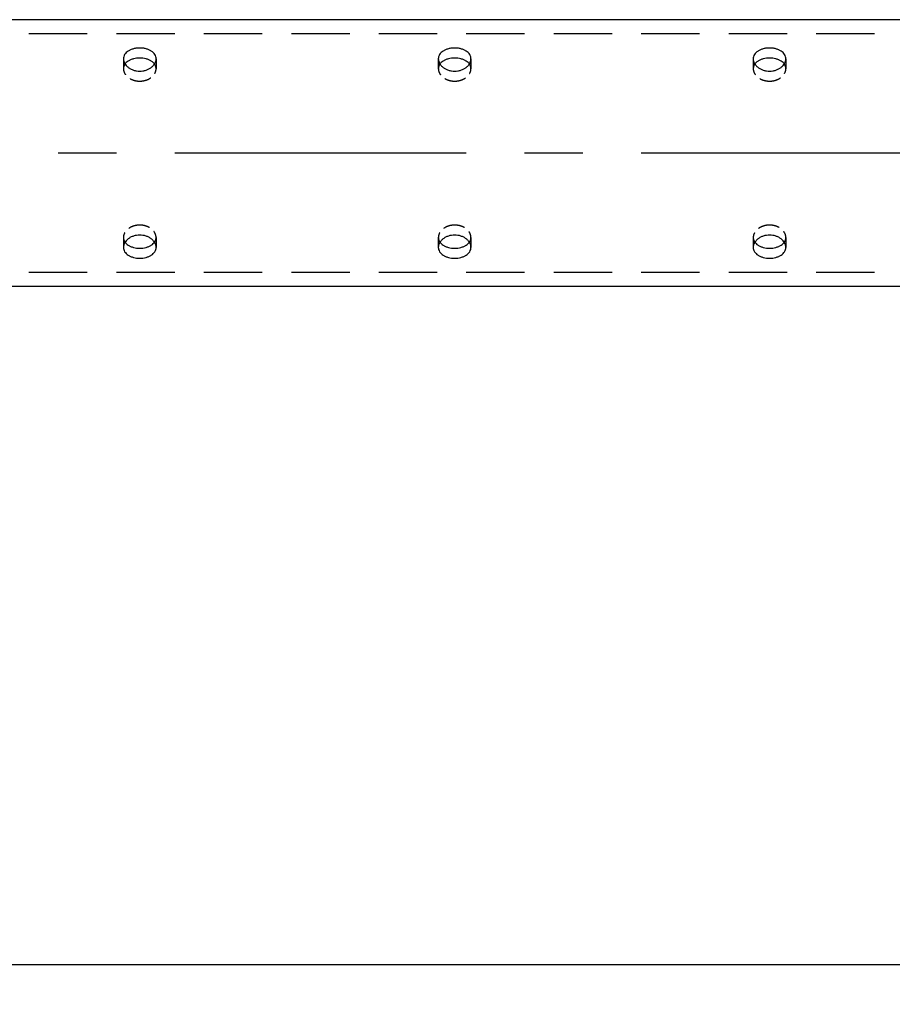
# Model space of a CAD drawing. Header units: millimetres. Extents: x -46397 to 283259, y -8690 to 23983.
# Drawn here: x 167716.4 to 168090.4, y -514.4 to -89.3 of the extents above; entities that cross this region are included whole.
import ezdxf

# ---------------------------------------------------------------- set-up
doc = ezdxf.new("R2010")
doc.units = ezdxf.units.MM
doc.linetypes.add('CENTER', pattern=[2, 1.25, -0.25, 0.25, -0.25])
doc.linetypes.add('HIDDENX2', pattern=[0.75, 0.5, -0.25])
doc.layers.get('Defpoints').update_dxf_attribs({"lineweight": 0})
doc.layers.add('DUONGTAM', color=1, linetype='CENTER', lineweight=0)
doc.layers.add('PHANTOM 2', color=8, linetype='Continuous', lineweight=0)
doc.layers.add('flashshoot', color=7, linetype='Continuous')
doc.styles.add('GHI CHÚ 1', font='isocp_IV25.ttf', dxfattribs={"width": 0.8})
doc.dimstyles.new('1-30SCALE', dxfattribs={"dimtxt": 75, "dimasz": 75, "dimexe": 37.5, "dimexo": 30, "dimgap": 30, "dimtad": 1, "dimtoh": 1, "dimdec": 0, "dimdsep": 46, "dimtxsty": 'GHI CHÚ 1', "dimcen": 0.09, "dimclrd": 256, "dimclre": 256, "dimclrt": 2, "dimadec": 0, "dimazin": 0, "dimtfac": 1, "dimtdec": 0, "dimtofl": 0, "dimtmove": 0, "dimatfit": 3, "dimfxl": 1, "dimlwd": 0, "dimlwe": 0, "dimarcsym": 0})

# ---------------------------------------------------------------- blocks, each defined once
blk = doc.blocks.new('A$C709efb1f')
at = {"color": 150, "linetype": 'Continuous', "lineweight": 0, "ltscale": 10}
for p, q in [((195.98, 1125), (195.98, -3000)), ((310.28, 1125), (310.28, -3000))]:
    blk.add_line(p, q, dxfattribs=at)
at = {"color": 1, "linetype": 'HIDDENX2', "lineweight": 0, "ltscale": 50}
for p, q in [((202, 1125), (202, -3000)), ((304.26, 1125), (304.26, -3000))]:
    blk.add_line(p, q, dxfattribs=at)
at = {"color": 1, "linetype": 'HIDDENX2', "lineweight": 0, "ltscale": 10}
for p, q in [((212.72, 262), (216.98, 262)), ((289.29, 262), (293.54, 262)), ((212.72, 248), (216.98, 248)), ((289.29, 248), (293.54, 248)), ((212.72, 127), (216.98, 127)), ((289.29, 127), (293.54, 127)), ((212.72, 113), (216.98, 113)), ((289.29, 113), (293.54, 113)), ((212.72, -8), (216.98, -8)), ((289.29, -8), (293.54, -8)), ((212.72, -22), (216.98, -22)), ((289.29, -22), (293.54, -22))]:
    blk.add_line(p, q, dxfattribs=at)
at = {"color": 150, "linetype": 'Continuous', "lineweight": 0, "ltscale": 10}
for points, knots in [([(217.97, 255), (217.97, 254.56), (217.94, 254.11), (217.8, 253.2), (217.69, 252.75), (217.41, 251.89), (217.24, 251.48), (216.84, 250.71), (216.61, 250.36), (216.13, 249.74), (215.87, 249.45), (215.29, 248.93), (214.98, 248.71), (214.34, 248.35), (214.01, 248.22), (213.36, 248.04), (213.03, 248), (212.41, 248), (212.09, 248.04), (211.47, 248.22), (211.16, 248.35), (210.58, 248.71), (210.3, 248.93), (209.8, 249.45), (209.57, 249.74), (209.17, 250.36), (208.99, 250.71), (208.66, 251.48), (208.52, 251.89), (208.3, 252.75), (208.21, 253.2), (208.1, 254.11), (208.07, 254.56), (208.07, 255.44), (208.1, 255.89), (208.21, 256.8), (208.3, 257.25), (208.52, 258.11), (208.66, 258.52), (208.99, 259.29), (209.17, 259.64), (209.57, 260.26), (209.8, 260.55), (210.3, 261.07), (210.58, 261.29), (211.16, 261.65), (211.47, 261.78), (212.09, 261.96), (212.41, 262), (213.03, 262), (213.36, 261.96), (214.01, 261.78), (214.34, 261.65), (214.98, 261.29), (215.29, 261.07), (215.87, 260.55), (216.13, 260.26), (216.61, 259.64), (216.84, 259.29), (217.24, 258.52), (217.41, 258.11), (217.69, 257.25), (217.8, 256.8), (217.94, 255.89), (217.97, 255.44), (217.97, 255)], [0, 0, 0, 0, 1.319832, 1.319832, 2.639664, 2.639664, 3.959497, 3.959497, 5.279329, 5.279329, 6.599151, 6.599151, 7.918973, 7.918973, 9.238795, 9.238795, 10.558617, 10.558617, 11.878439, 11.878439, 13.198261, 13.198261, 14.518084, 14.518084, 15.837906, 15.837906, 17.157738, 17.157738, 18.47757, 18.47757, 19.797402, 19.797402, 21.117235, 21.117235, 22.437067, 22.437067, 23.756899, 23.756899, 25.076731, 25.076731, 26.396564, 26.396564, 27.716386, 27.716386, 29.036208, 29.036208, 30.35603, 30.35603, 31.675852, 31.675852, 32.995674, 32.995674, 34.315496, 34.315496, 35.635318, 35.635318, 36.95514, 36.95514, 38.274973, 38.274973, 39.594805, 39.594805, 40.914637, 40.914637, 42.234469, 42.234469, 42.234469, 42.234469]), ([(214.91, 261.32), (214.7, 261.17), (214.5, 261), (214.07, 260.55), (213.84, 260.26), (213.45, 259.64), (213.26, 259.29), (212.94, 258.52), (212.81, 258.11), (212.58, 257.25), (212.5, 256.8), (212.39, 255.89), (212.37, 255.44), (212.37, 254.56), (212.39, 254.11), (212.5, 253.2), (212.58, 252.75), (212.81, 251.89), (212.94, 251.48), (213.26, 250.71), (213.45, 250.36), (213.84, 249.74), (214.07, 249.45), (214.5, 249), (214.7, 248.83), (214.91, 248.68)], [13.547032, 13.547032, 13.547032, 13.547032, 14.522015, 14.522015, 15.842193, 15.842193, 17.162386, 17.162386, 18.48258, 18.48258, 19.802773, 19.802773, 21.122966, 21.122966, 22.44316, 22.44316, 23.763353, 23.763353, 25.083546, 25.083546, 26.40374, 26.40374, 27.723917, 27.723917, 28.6989, 28.6989, 28.6989, 28.6989]), ([(288.29, 255), (288.29, 255.44), (288.32, 255.89), (288.46, 256.8), (288.57, 257.25), (288.85, 258.11), (289.03, 258.52), (289.43, 259.29), (289.65, 259.64), (290.13, 260.26), (290.4, 260.55), (290.97, 261.07), (291.28, 261.29), (291.92, 261.65), (292.25, 261.78), (292.91, 261.96), (293.23, 262), (293.85, 262), (294.17, 261.96), (294.8, 261.78), (295.1, 261.65), (295.68, 261.29), (295.96, 261.07), (296.46, 260.55), (296.69, 260.26), (297.09, 259.64), (297.28, 259.29), (297.6, 258.52), (297.74, 258.11), (297.97, 257.25), (298.05, 256.8), (298.16, 255.89), (298.19, 255.44), (298.19, 254.56), (298.16, 254.11), (298.05, 253.2), (297.97, 252.75), (297.74, 251.89), (297.6, 251.48), (297.28, 250.71), (297.09, 250.36), (296.69, 249.74), (296.46, 249.45), (295.96, 248.93), (295.68, 248.71), (295.1, 248.35), (294.8, 248.22), (294.17, 248.04), (293.85, 248), (293.23, 248), (292.91, 248.04), (292.25, 248.22), (291.92, 248.35), (291.28, 248.71), (290.97, 248.93), (290.4, 249.45), (290.13, 249.74), (289.65, 250.36), (289.43, 250.71), (289.03, 251.48), (288.85, 251.89), (288.57, 252.75), (288.46, 253.2), (288.32, 254.11), (288.29, 254.56), (288.29, 255)], [0, 0, 0, 0, 1.319832, 1.319832, 2.639664, 2.639664, 3.959497, 3.959497, 5.279329, 5.279329, 6.599151, 6.599151, 7.918973, 7.918973, 9.238795, 9.238795, 10.558617, 10.558617, 11.878439, 11.878439, 13.198261, 13.198261, 14.518084, 14.518084, 15.837906, 15.837906, 17.157738, 17.157738, 18.47757, 18.47757, 19.797402, 19.797402, 21.117235, 21.117235, 22.437067, 22.437067, 23.756899, 23.756899, 25.076731, 25.076731, 26.396564, 26.396564, 27.716386, 27.716386, 29.036208, 29.036208, 30.35603, 30.35603, 31.675852, 31.675852, 32.995674, 32.995674, 34.315496, 34.315496, 35.635318, 35.635318, 36.95514, 36.95514, 38.274973, 38.274973, 39.594805, 39.594805, 40.914637, 40.914637, 42.234469, 42.234469, 42.234469, 42.234469]), ([(291.35, 248.68), (291.56, 248.83), (291.76, 249), (292.19, 249.45), (292.42, 249.74), (292.81, 250.36), (293, 250.71), (293.32, 251.48), (293.46, 251.89), (293.68, 252.75), (293.76, 253.2), (293.87, 254.11), (293.9, 254.56), (293.9, 255.44), (293.87, 255.89), (293.76, 256.8), (293.68, 257.25), (293.46, 258.11), (293.32, 258.52), (293, 259.29), (292.81, 259.64), (292.42, 260.26), (292.19, 260.55), (291.76, 261), (291.56, 261.17), (291.35, 261.32)], [13.547032, 13.547032, 13.547032, 13.547032, 14.522015, 14.522015, 15.842193, 15.842193, 17.162386, 17.162386, 18.48258, 18.48258, 19.802773, 19.802773, 21.122966, 21.122966, 22.44316, 22.44316, 23.763353, 23.763353, 25.083546, 25.083546, 26.40374, 26.40374, 27.723917, 27.723917, 28.6989, 28.6989, 28.6989, 28.6989]), ([(217.97, 120), (217.97, 119.56), (217.94, 119.11), (217.8, 118.2), (217.69, 117.75), (217.41, 116.89), (217.24, 116.48), (216.84, 115.71), (216.61, 115.36), (216.13, 114.74), (215.87, 114.45), (215.29, 113.93), (214.98, 113.71), (214.34, 113.35), (214.01, 113.22), (213.36, 113.04), (213.03, 113), (212.41, 113), (212.09, 113.04), (211.47, 113.22), (211.16, 113.35), (210.58, 113.71), (210.3, 113.93), (209.8, 114.45), (209.57, 114.74), (209.17, 115.36), (208.99, 115.71), (208.66, 116.48), (208.52, 116.89), (208.3, 117.75), (208.21, 118.2), (208.1, 119.11), (208.07, 119.56), (208.07, 120.44), (208.1, 120.89), (208.21, 121.8), (208.3, 122.25), (208.52, 123.11), (208.66, 123.52), (208.99, 124.29), (209.17, 124.64), (209.57, 125.26), (209.8, 125.55), (210.3, 126.07), (210.58, 126.29), (211.16, 126.65), (211.47, 126.78), (212.09, 126.96), (212.41, 127), (213.03, 127), (213.36, 126.96), (214.01, 126.78), (214.34, 126.65), (214.98, 126.29), (215.29, 126.07), (215.87, 125.55), (216.13, 125.26), (216.61, 124.64), (216.84, 124.29), (217.24, 123.52), (217.41, 123.11), (217.69, 122.25), (217.8, 121.8), (217.94, 120.89), (217.97, 120.44), (217.97, 120)], [0, 0, 0, 0, 1.319832, 1.319832, 2.639664, 2.639664, 3.959497, 3.959497, 5.279329, 5.279329, 6.599151, 6.599151, 7.918973, 7.918973, 9.238795, 9.238795, 10.558617, 10.558617, 11.878439, 11.878439, 13.198261, 13.198261, 14.518084, 14.518084, 15.837906, 15.837906, 17.157738, 17.157738, 18.47757, 18.47757, 19.797402, 19.797402, 21.117235, 21.117235, 22.437067, 22.437067, 23.756899, 23.756899, 25.076731, 25.076731, 26.396564, 26.396564, 27.716386, 27.716386, 29.036208, 29.036208, 30.35603, 30.35603, 31.675852, 31.675852, 32.995674, 32.995674, 34.315496, 34.315496, 35.635318, 35.635318, 36.95514, 36.95514, 38.274973, 38.274973, 39.594805, 39.594805, 40.914637, 40.914637, 42.234469, 42.234469, 42.234469, 42.234469]), ([(214.91, 126.32), (214.7, 126.17), (214.5, 126), (214.07, 125.55), (213.84, 125.26), (213.45, 124.64), (213.26, 124.29), (212.94, 123.52), (212.81, 123.11), (212.58, 122.25), (212.5, 121.8), (212.39, 120.89), (212.37, 120.44), (212.37, 119.56), (212.39, 119.11), (212.5, 118.2), (212.58, 117.75), (212.81, 116.89), (212.94, 116.48), (213.26, 115.71), (213.45, 115.36), (213.84, 114.74), (214.07, 114.45), (214.5, 114), (214.7, 113.83), (214.91, 113.68)], [13.547032, 13.547032, 13.547032, 13.547032, 14.522015, 14.522015, 15.842193, 15.842193, 17.162386, 17.162386, 18.48258, 18.48258, 19.802773, 19.802773, 21.122966, 21.122966, 22.44316, 22.44316, 23.763353, 23.763353, 25.083546, 25.083546, 26.40374, 26.40374, 27.723917, 27.723917, 28.6989, 28.6989, 28.6989, 28.6989]), ([(288.29, 120), (288.29, 120.44), (288.32, 120.89), (288.46, 121.8), (288.57, 122.25), (288.85, 123.11), (289.03, 123.52), (289.43, 124.29), (289.65, 124.64), (290.13, 125.26), (290.4, 125.55), (290.97, 126.07), (291.28, 126.29), (291.92, 126.65), (292.25, 126.78), (292.91, 126.96), (293.23, 127), (293.85, 127), (294.17, 126.96), (294.8, 126.78), (295.1, 126.65), (295.68, 126.29), (295.96, 126.07), (296.46, 125.55), (296.69, 125.26), (297.09, 124.64), (297.28, 124.29), (297.6, 123.52), (297.74, 123.11), (297.97, 122.25), (298.05, 121.8), (298.16, 120.89), (298.19, 120.44), (298.19, 119.56), (298.16, 119.11), (298.05, 118.2), (297.97, 117.75), (297.74, 116.89), (297.6, 116.48), (297.28, 115.71), (297.09, 115.36), (296.69, 114.74), (296.46, 114.45), (295.96, 113.93), (295.68, 113.71), (295.1, 113.35), (294.8, 113.22), (294.17, 113.04), (293.85, 113), (293.23, 113), (292.91, 113.04), (292.25, 113.22), (291.92, 113.35), (291.28, 113.71), (290.97, 113.93), (290.4, 114.45), (290.13, 114.74), (289.65, 115.36), (289.43, 115.71), (289.03, 116.48), (288.85, 116.89), (288.57, 117.75), (288.46, 118.2), (288.32, 119.11), (288.29, 119.56), (288.29, 120)], [0, 0, 0, 0, 1.319832, 1.319832, 2.639664, 2.639664, 3.959497, 3.959497, 5.279329, 5.279329, 6.599151, 6.599151, 7.918973, 7.918973, 9.238795, 9.238795, 10.558617, 10.558617, 11.878439, 11.878439, 13.198261, 13.198261, 14.518084, 14.518084, 15.837906, 15.837906, 17.157738, 17.157738, 18.47757, 18.47757, 19.797402, 19.797402, 21.117235, 21.117235, 22.437067, 22.437067, 23.756899, 23.756899, 25.076731, 25.076731, 26.396564, 26.396564, 27.716386, 27.716386, 29.036208, 29.036208, 30.35603, 30.35603, 31.675852, 31.675852, 32.995674, 32.995674, 34.315496, 34.315496, 35.635318, 35.635318, 36.95514, 36.95514, 38.274973, 38.274973, 39.594805, 39.594805, 40.914637, 40.914637, 42.234469, 42.234469, 42.234469, 42.234469]), ([(291.35, 113.68), (291.56, 113.83), (291.76, 114), (292.19, 114.45), (292.42, 114.74), (292.81, 115.36), (293, 115.71), (293.32, 116.48), (293.46, 116.89), (293.68, 117.75), (293.76, 118.2), (293.87, 119.11), (293.9, 119.56), (293.9, 120.44), (293.87, 120.89), (293.76, 121.8), (293.68, 122.25), (293.46, 123.11), (293.32, 123.52), (293, 124.29), (292.81, 124.64), (292.42, 125.26), (292.19, 125.55), (291.76, 126), (291.56, 126.17), (291.35, 126.32)], [13.547032, 13.547032, 13.547032, 13.547032, 14.522015, 14.522015, 15.842193, 15.842193, 17.162386, 17.162386, 18.48258, 18.48258, 19.802773, 19.802773, 21.122966, 21.122966, 22.44316, 22.44316, 23.763353, 23.763353, 25.083546, 25.083546, 26.40374, 26.40374, 27.723917, 27.723917, 28.6989, 28.6989, 28.6989, 28.6989]), ([(217.97, -15), (217.97, -15.44), (217.94, -15.89), (217.8, -16.8), (217.69, -17.25), (217.41, -18.11), (217.24, -18.52), (216.84, -19.29), (216.61, -19.64), (216.13, -20.26), (215.87, -20.55), (215.29, -21.07), (214.98, -21.29), (214.34, -21.65), (214.01, -21.78), (213.36, -21.96), (213.03, -22), (212.41, -22), (212.09, -21.96), (211.47, -21.78), (211.16, -21.65), (210.58, -21.29), (210.3, -21.07), (209.8, -20.55), (209.57, -20.26), (209.17, -19.64), (208.99, -19.29), (208.66, -18.52), (208.52, -18.11), (208.3, -17.25), (208.21, -16.8), (208.1, -15.89), (208.07, -15.44), (208.07, -14.56), (208.1, -14.11), (208.21, -13.2), (208.3, -12.75), (208.52, -11.89), (208.66, -11.48), (208.99, -10.71), (209.17, -10.36), (209.57, -9.74), (209.8, -9.45), (210.3, -8.93), (210.58, -8.71), (211.16, -8.35), (211.47, -8.22), (212.09, -8.04), (212.41, -8), (213.03, -8), (213.36, -8.04), (214.01, -8.22), (214.34, -8.35), (214.98, -8.71), (215.29, -8.93), (215.87, -9.45), (216.13, -9.74), (216.61, -10.36), (216.84, -10.71), (217.24, -11.48), (217.41, -11.89), (217.69, -12.75), (217.8, -13.2), (217.94, -14.11), (217.97, -14.56), (217.97, -15)], [0, 0, 0, 0, 1.319832, 1.319832, 2.639664, 2.639664, 3.959497, 3.959497, 5.279329, 5.279329, 6.599151, 6.599151, 7.918973, 7.918973, 9.238795, 9.238795, 10.558617, 10.558617, 11.878439, 11.878439, 13.198261, 13.198261, 14.518084, 14.518084, 15.837906, 15.837906, 17.157738, 17.157738, 18.47757, 18.47757, 19.797402, 19.797402, 21.117235, 21.117235, 22.437067, 22.437067, 23.756899, 23.756899, 25.076731, 25.076731, 26.396564, 26.396564, 27.716386, 27.716386, 29.036208, 29.036208, 30.35603, 30.35603, 31.675852, 31.675852, 32.995674, 32.995674, 34.315496, 34.315496, 35.635318, 35.635318, 36.95514, 36.95514, 38.274973, 38.274973, 39.594805, 39.594805, 40.914637, 40.914637, 42.234469, 42.234469, 42.234469, 42.234469]), ([(288.29, -15), (288.29, -14.56), (288.32, -14.11), (288.46, -13.2), (288.57, -12.75), (288.85, -11.89), (289.03, -11.48), (289.43, -10.71), (289.65, -10.36), (290.13, -9.74), (290.4, -9.45), (290.97, -8.93), (291.28, -8.71), (291.92, -8.35), (292.25, -8.22), (292.91, -8.04), (293.23, -8), (293.85, -8), (294.17, -8.04), (294.8, -8.22), (295.1, -8.35), (295.68, -8.71), (295.96, -8.93), (296.46, -9.45), (296.69, -9.74), (297.09, -10.36), (297.28, -10.71), (297.6, -11.48), (297.74, -11.89), (297.97, -12.75), (298.05, -13.2), (298.16, -14.11), (298.19, -14.56), (298.19, -15.44), (298.16, -15.89), (298.05, -16.8), (297.97, -17.25), (297.74, -18.11), (297.6, -18.52), (297.28, -19.29), (297.09, -19.64), (296.69, -20.26), (296.46, -20.55), (295.96, -21.07), (295.68, -21.29), (295.1, -21.65), (294.8, -21.78), (294.17, -21.96), (293.85, -22), (293.23, -22), (292.91, -21.96), (292.25, -21.78), (291.92, -21.65), (291.28, -21.29), (290.97, -21.07), (290.4, -20.55), (290.13, -20.26), (289.65, -19.64), (289.43, -19.29), (289.03, -18.52), (288.85, -18.11), (288.57, -17.25), (288.46, -16.8), (288.32, -15.89), (288.29, -15.44), (288.29, -15)], [0, 0, 0, 0, 1.319832, 1.319832, 2.639664, 2.639664, 3.959497, 3.959497, 5.279329, 5.279329, 6.599151, 6.599151, 7.918973, 7.918973, 9.238795, 9.238795, 10.558617, 10.558617, 11.878439, 11.878439, 13.198261, 13.198261, 14.518084, 14.518084, 15.837906, 15.837906, 17.157738, 17.157738, 18.47757, 18.47757, 19.797402, 19.797402, 21.117235, 21.117235, 22.437067, 22.437067, 23.756899, 23.756899, 25.076731, 25.076731, 26.396564, 26.396564, 27.716386, 27.716386, 29.036208, 29.036208, 30.35603, 30.35603, 31.675852, 31.675852, 32.995674, 32.995674, 34.315496, 34.315496, 35.635318, 35.635318, 36.95514, 36.95514, 38.274973, 38.274973, 39.594805, 39.594805, 40.914637, 40.914637, 42.234469, 42.234469, 42.234469, 42.234469]), ([(214.91, -8.68), (214.7, -8.83), (214.5, -9), (214.07, -9.45), (213.84, -9.74), (213.45, -10.36), (213.26, -10.71), (212.94, -11.48), (212.81, -11.89), (212.58, -12.75), (212.5, -13.2), (212.39, -14.11), (212.37, -14.56), (212.37, -15.44), (212.39, -15.89), (212.5, -16.8), (212.58, -17.25), (212.81, -18.11), (212.94, -18.52), (213.26, -19.29), (213.45, -19.64), (213.84, -20.26), (214.07, -20.55), (214.5, -21), (214.7, -21.17), (214.91, -21.32)], [13.547032, 13.547032, 13.547032, 13.547032, 14.522015, 14.522015, 15.842193, 15.842193, 17.162386, 17.162386, 18.48258, 18.48258, 19.802773, 19.802773, 21.122966, 21.122966, 22.44316, 22.44316, 23.763353, 23.763353, 25.083546, 25.083546, 26.40374, 26.40374, 27.723917, 27.723917, 28.6989, 28.6989, 28.6989, 28.6989]), ([(291.35, -21.32), (291.56, -21.17), (291.76, -21), (292.19, -20.55), (292.42, -20.26), (292.81, -19.64), (293, -19.29), (293.32, -18.52), (293.46, -18.11), (293.68, -17.25), (293.76, -16.8), (293.87, -15.89), (293.9, -15.44), (293.9, -14.56), (293.87, -14.11), (293.76, -13.2), (293.68, -12.75), (293.46, -11.89), (293.32, -11.48), (293, -10.71), (292.81, -10.36), (292.42, -9.74), (292.19, -9.45), (291.76, -9), (291.56, -8.83), (291.35, -8.68)], [13.547032, 13.547032, 13.547032, 13.547032, 14.522015, 14.522015, 15.842193, 15.842193, 17.162386, 17.162386, 18.48258, 18.48258, 19.802773, 19.802773, 21.122966, 21.122966, 22.44316, 22.44316, 23.763353, 23.763353, 25.083546, 25.083546, 26.40374, 26.40374, 27.723917, 27.723917, 28.6989, 28.6989, 28.6989, 28.6989])]:
    blk.add_open_spline(points, degree=3, knots=knots, dxfattribs=at)
at = {"color": 1, "linetype": 'HIDDENX2', "lineweight": 0, "ltscale": 10}
for points, knots in [([(222.27, 255), (222.27, 255.44), (222.23, 255.89), (222.09, 256.8), (221.98, 257.25), (221.7, 258.11), (221.52, 258.52), (221.12, 259.29), (220.89, 259.64), (220.41, 260.26), (220.14, 260.55), (219.55, 261.07), (219.24, 261.29), (218.6, 261.65), (218.27, 261.78), (217.61, 261.96), (217.29, 262), (216.67, 262), (216.35, 261.96), (215.73, 261.78), (215.42, 261.65), (215.06, 261.42), (214.98, 261.37), (214.91, 261.32)], [0, 0, 0, 0, 1.320193, 1.320193, 2.640387, 2.640387, 3.96058, 3.96058, 5.280773, 5.280773, 6.600951, 6.600951, 7.921128, 7.921128, 9.241306, 9.241306, 10.561483, 10.561483, 11.881661, 11.881661, 13.201838, 13.201838, 13.547032, 13.547032, 13.547032, 13.547032]), ([(291.35, 261.32), (291.28, 261.37), (291.21, 261.42), (290.84, 261.65), (290.54, 261.78), (289.91, 261.96), (289.6, 262), (288.97, 262), (288.65, 261.96), (287.99, 261.78), (287.66, 261.65), (287.02, 261.29), (286.71, 261.07), (286.13, 260.55), (285.86, 260.26), (285.38, 259.64), (285.15, 259.29), (284.74, 258.52), (284.57, 258.11), (284.28, 257.25), (284.17, 256.8), (284.03, 255.89), (284, 255.44), (284, 255)], [28.6989, 28.6989, 28.6989, 28.6989, 29.044094, 29.044094, 30.364272, 30.364272, 31.684449, 31.684449, 33.004627, 33.004627, 34.324804, 34.324804, 35.644982, 35.644982, 36.965159, 36.965159, 38.285352, 38.285352, 39.605546, 39.605546, 40.925739, 40.925739, 42.245932, 42.245932, 42.245932, 42.245932]), ([(214.91, 248.68), (214.98, 248.63), (215.06, 248.58), (215.42, 248.35), (215.73, 248.22), (216.35, 248.04), (216.67, 248), (217.29, 248), (217.61, 248.04), (218.27, 248.22), (218.6, 248.35), (219.24, 248.71), (219.55, 248.93), (220.14, 249.45), (220.41, 249.74), (220.89, 250.36), (221.12, 250.71), (221.52, 251.48), (221.7, 251.89), (221.98, 252.75), (222.09, 253.2), (222.23, 254.11), (222.27, 254.56), (222.27, 255)], [28.6989, 28.6989, 28.6989, 28.6989, 29.044094, 29.044094, 30.364272, 30.364272, 31.684449, 31.684449, 33.004627, 33.004627, 34.324804, 34.324804, 35.644982, 35.644982, 36.965159, 36.965159, 38.285352, 38.285352, 39.605546, 39.605546, 40.925739, 40.925739, 42.245932, 42.245932, 42.245932, 42.245932]), ([(284, 255), (284, 254.56), (284.03, 254.11), (284.17, 253.2), (284.28, 252.75), (284.57, 251.89), (284.74, 251.48), (285.15, 250.71), (285.38, 250.36), (285.86, 249.74), (286.13, 249.45), (286.71, 248.93), (287.02, 248.71), (287.66, 248.35), (287.99, 248.22), (288.65, 248.04), (288.97, 248), (289.6, 248), (289.91, 248.04), (290.54, 248.22), (290.84, 248.35), (291.21, 248.58), (291.28, 248.63), (291.35, 248.68)], [0, 0, 0, 0, 1.320193, 1.320193, 2.640387, 2.640387, 3.96058, 3.96058, 5.280773, 5.280773, 6.600951, 6.600951, 7.921128, 7.921128, 9.241306, 9.241306, 10.561483, 10.561483, 11.881661, 11.881661, 13.201838, 13.201838, 13.547032, 13.547032, 13.547032, 13.547032]), ([(222.27, 120), (222.27, 120.44), (222.23, 120.89), (222.09, 121.8), (221.98, 122.25), (221.7, 123.11), (221.52, 123.52), (221.12, 124.29), (220.89, 124.64), (220.41, 125.26), (220.14, 125.55), (219.55, 126.07), (219.24, 126.29), (218.6, 126.65), (218.27, 126.78), (217.61, 126.96), (217.29, 127), (216.67, 127), (216.35, 126.96), (215.73, 126.78), (215.42, 126.65), (215.06, 126.42), (214.98, 126.37), (214.91, 126.32)], [0, 0, 0, 0, 1.320193, 1.320193, 2.640387, 2.640387, 3.96058, 3.96058, 5.280773, 5.280773, 6.600951, 6.600951, 7.921128, 7.921128, 9.241306, 9.241306, 10.561483, 10.561483, 11.881661, 11.881661, 13.201838, 13.201838, 13.547032, 13.547032, 13.547032, 13.547032]), ([(291.35, 126.32), (291.28, 126.37), (291.21, 126.42), (290.84, 126.65), (290.54, 126.78), (289.91, 126.96), (289.6, 127), (288.97, 127), (288.65, 126.96), (287.99, 126.78), (287.66, 126.65), (287.02, 126.29), (286.71, 126.07), (286.13, 125.55), (285.86, 125.26), (285.38, 124.64), (285.15, 124.29), (284.74, 123.52), (284.57, 123.11), (284.28, 122.25), (284.17, 121.8), (284.03, 120.89), (284, 120.44), (284, 120)], [28.6989, 28.6989, 28.6989, 28.6989, 29.044094, 29.044094, 30.364272, 30.364272, 31.684449, 31.684449, 33.004627, 33.004627, 34.324804, 34.324804, 35.644982, 35.644982, 36.965159, 36.965159, 38.285352, 38.285352, 39.605546, 39.605546, 40.925739, 40.925739, 42.245932, 42.245932, 42.245932, 42.245932]), ([(214.91, 113.68), (214.98, 113.63), (215.06, 113.58), (215.42, 113.35), (215.73, 113.22), (216.35, 113.04), (216.67, 113), (217.29, 113), (217.61, 113.04), (218.27, 113.22), (218.6, 113.35), (219.24, 113.71), (219.55, 113.93), (220.14, 114.45), (220.41, 114.74), (220.89, 115.36), (221.12, 115.71), (221.52, 116.48), (221.7, 116.89), (221.98, 117.75), (222.09, 118.2), (222.23, 119.11), (222.27, 119.56), (222.27, 120)], [28.6989, 28.6989, 28.6989, 28.6989, 29.044094, 29.044094, 30.364272, 30.364272, 31.684449, 31.684449, 33.004627, 33.004627, 34.324804, 34.324804, 35.644982, 35.644982, 36.965159, 36.965159, 38.285352, 38.285352, 39.605546, 39.605546, 40.925739, 40.925739, 42.245932, 42.245932, 42.245932, 42.245932]), ([(284, 120), (284, 119.56), (284.03, 119.11), (284.17, 118.2), (284.28, 117.75), (284.57, 116.89), (284.74, 116.48), (285.15, 115.71), (285.38, 115.36), (285.86, 114.74), (286.13, 114.45), (286.71, 113.93), (287.02, 113.71), (287.66, 113.35), (287.99, 113.22), (288.65, 113.04), (288.97, 113), (289.6, 113), (289.91, 113.04), (290.54, 113.22), (290.84, 113.35), (291.21, 113.58), (291.28, 113.63), (291.35, 113.68)], [0, 0, 0, 0, 1.320193, 1.320193, 2.640387, 2.640387, 3.96058, 3.96058, 5.280773, 5.280773, 6.600951, 6.600951, 7.921128, 7.921128, 9.241306, 9.241306, 10.561483, 10.561483, 11.881661, 11.881661, 13.201838, 13.201838, 13.547032, 13.547032, 13.547032, 13.547032]), ([(222.27, -15), (222.27, -14.56), (222.23, -14.11), (222.09, -13.2), (221.98, -12.75), (221.7, -11.89), (221.52, -11.48), (221.12, -10.71), (220.89, -10.36), (220.41, -9.74), (220.14, -9.45), (219.55, -8.93), (219.24, -8.71), (218.6, -8.35), (218.27, -8.22), (217.61, -8.04), (217.29, -8), (216.67, -8), (216.35, -8.04), (215.73, -8.22), (215.42, -8.35), (215.06, -8.58), (214.98, -8.63), (214.91, -8.68)], [0, 0, 0, 0, 1.320193, 1.320193, 2.640387, 2.640387, 3.96058, 3.96058, 5.280773, 5.280773, 6.600951, 6.600951, 7.921128, 7.921128, 9.241306, 9.241306, 10.561483, 10.561483, 11.881661, 11.881661, 13.201838, 13.201838, 13.547032, 13.547032, 13.547032, 13.547032]), ([(291.35, -8.68), (291.28, -8.63), (291.21, -8.58), (290.84, -8.35), (290.54, -8.22), (289.91, -8.04), (289.6, -8), (288.97, -8), (288.65, -8.04), (287.99, -8.22), (287.66, -8.35), (287.02, -8.71), (286.71, -8.93), (286.13, -9.45), (285.86, -9.74), (285.38, -10.36), (285.15, -10.71), (284.74, -11.48), (284.57, -11.89), (284.28, -12.75), (284.17, -13.2), (284.03, -14.11), (284, -14.56), (284, -15)], [28.6989, 28.6989, 28.6989, 28.6989, 29.044094, 29.044094, 30.364272, 30.364272, 31.684449, 31.684449, 33.004627, 33.004627, 34.324804, 34.324804, 35.644982, 35.644982, 36.965159, 36.965159, 38.285352, 38.285352, 39.605546, 39.605546, 40.925739, 40.925739, 42.245932, 42.245932, 42.245932, 42.245932]), ([(214.91, -21.32), (214.98, -21.37), (215.06, -21.42), (215.42, -21.65), (215.73, -21.78), (216.35, -21.96), (216.67, -22), (217.29, -22), (217.61, -21.96), (218.27, -21.78), (218.6, -21.65), (219.24, -21.29), (219.55, -21.07), (220.14, -20.55), (220.41, -20.26), (220.89, -19.64), (221.12, -19.29), (221.52, -18.52), (221.7, -18.11), (221.98, -17.25), (222.09, -16.8), (222.23, -15.89), (222.27, -15.44), (222.27, -15)], [28.6989, 28.6989, 28.6989, 28.6989, 29.044094, 29.044094, 30.364272, 30.364272, 31.684449, 31.684449, 33.004627, 33.004627, 34.324804, 34.324804, 35.644982, 35.644982, 36.965159, 36.965159, 38.285352, 38.285352, 39.605546, 39.605546, 40.925739, 40.925739, 42.245932, 42.245932, 42.245932, 42.245932]), ([(284, -15), (284, -15.44), (284.03, -15.89), (284.17, -16.8), (284.28, -17.25), (284.57, -18.11), (284.74, -18.52), (285.15, -19.29), (285.38, -19.64), (285.86, -20.26), (286.13, -20.55), (286.71, -21.07), (287.02, -21.29), (287.66, -21.65), (287.99, -21.78), (288.65, -21.96), (288.97, -22), (289.6, -22), (289.91, -21.96), (290.54, -21.78), (290.84, -21.65), (291.21, -21.42), (291.28, -21.37), (291.35, -21.32)], [0, 0, 0, 0, 1.320193, 1.320193, 2.640387, 2.640387, 3.96058, 3.96058, 5.280773, 5.280773, 6.600951, 6.600951, 7.921128, 7.921128, 9.241306, 9.241306, 10.561483, 10.561483, 11.881661, 11.881661, 13.201838, 13.201838, 13.547032, 13.547032, 13.547032, 13.547032])]:
    blk.add_open_spline(points, degree=3, knots=knots, dxfattribs=at)
at = {"layer": 'DUONGTAM', "ltscale": 100}
blk.add_line((253.13, 1125), (253.13, -3000), dxfattribs=at)
blk = doc.blocks.new('*D662')
at = {"layer": 'Defpoints', "color": 0, "transparency": 16777216}
for p in [(164932.85, -186.64, -1.5), (168847.85, -186.64, -1.5), (168847.85, -494.37)]:
    blk.add_point(p, dxfattribs=at)
at = {"layer": 'PHANTOM 2', "linetype": 'Continuous', "lineweight": 0, "transparency": 16777216}
for p, q in [((164932.85, -206.64), (164932.85, -514.37)), ((168847.85, -206.64), (168847.85, -514.37)), ((164977.85, -494.37), (168802.85, -494.37))]:
    blk.add_line(p, q, dxfattribs=at)
at = {"layer": 'PHANTOM 2', "transparency": 16777216}
for points in [[(164977.85, -486.87), (164977.85, -501.87), (164932.85, -494.37)], [(168802.85, -486.87), (168802.85, -501.87), (168847.85, -494.37)]]:
    blk.add_solid(points, dxfattribs=at)
at = {"layer": 'PHANTOM 2', "color": 2, "transparency": 16777216, "insert": (166890.35, -449.36), "char_height": 50, "attachment_point": 5, "style": 'GHI CHÚ 1'}
blk.add_mtext('P135x29=3915', dxfattribs=at)

msp = doc.modelspace()

# ---------------------------------------------------------------- block references
at = {"layer": 'flashshoot', "rotation": 270}
msp.add_blockref('A$C709efb1f', (167782.85, 106.67, -1.5), dxfattribs=at)

# ---------------------------------------------------------------- dimensions: what is measured, and where the dimension line sits
at = {"layer": 'PHANTOM 2'}
dim = msp.add_linear_dim(base=(168847.85, -494.37), p1=(164932.85, -186.64, -1.5), p2=(168847.85, -186.64, -1.5), text='P135x29=<>', dimstyle='1-30SCALE', override={"dimtxt": 50, "dimasz": 45, "dimexe": 20, "dimexo": 20, "dimgap": 20, "dimpost": '', "dimtmove": 1}, dxfattribs=at)
dim.commit()
dim.dimension.update_dxf_attribs({"geometry": '*D662', "text_midpoint": (166890.35, -449.36)})

doc.saveas('drawing.dxf')
